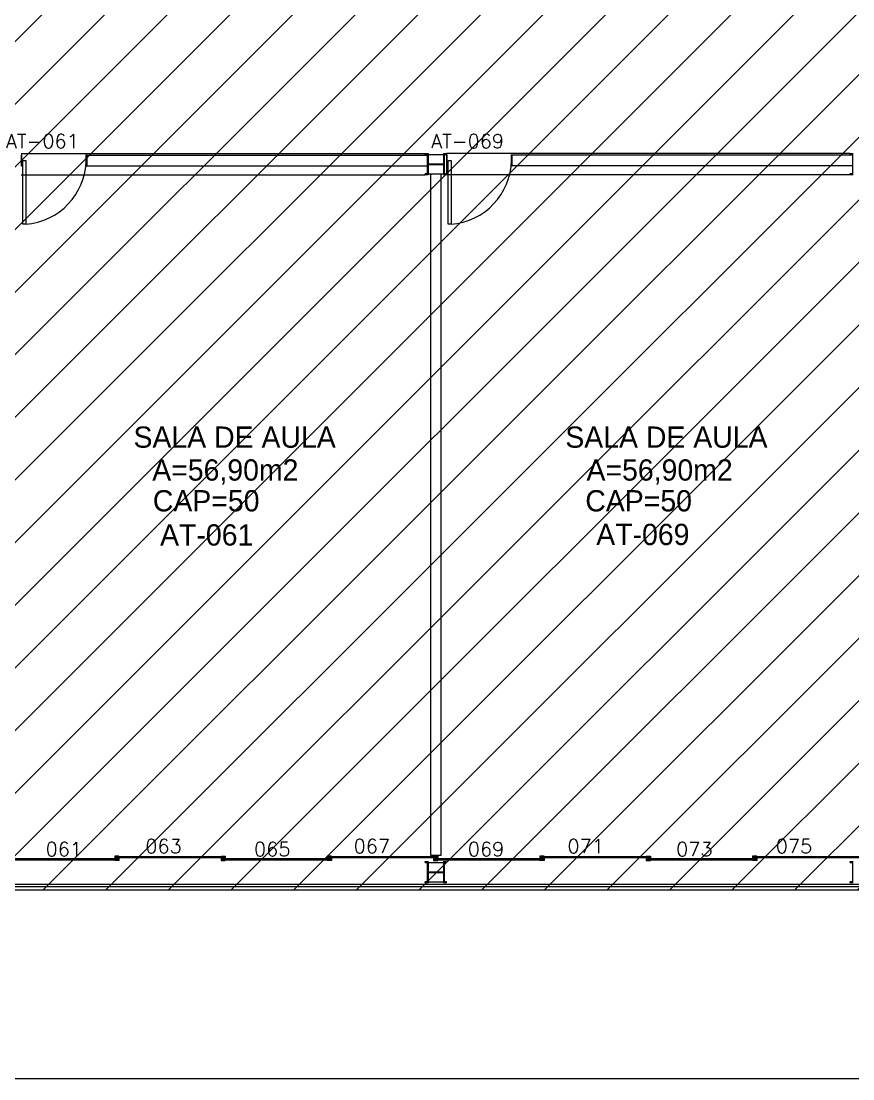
# Model space of a CAD drawing. Extents: x 966 to 1086, y 39 to 70.
# Drawn here: x 1010.94 to 1022.68, y 39.85 to 54.78 of the extents above; entities that cross this region are included whole.
import ezdxf
from ezdxf.enums import TextEntityAlignment as Align

# ---------------------------------------------------------------- set-up
doc = ezdxf.new("R2010")
doc.units = 0
doc.header["$LTSCALE"] = 0.5
doc.header["$MEASUREMENT"] = 0
doc.layers.get('0').update_dxf_attribs({"color": 3, "linetype": 'CONTINUOUS'})
for name, color, linetype in [('3', 2, 'CONTINUOUS'), ('DIVISORIA', 1, 'CONTINUOUS'), ('ENDEREÇO', 2, 'CONTINUOUS'), ('MATRIZ', 2, 'CONTINUOUS'), ('MATRIZ-1', 1, 'CONTINUOUS'), ('NMOD', 2, 'CONTINUOUS'), ('TEXTO-CENTRO-CUSTO', 2, 'CONTINUOUS')]:
    doc.layers.add(name, color=color, linetype=linetype)
doc.styles.add('FONTE', font='FONTE.shx', dxfattribs={"height": 0.4})
doc.styles.add('UNB-100', font='simplex.shx', dxfattribs={"height": 0.2})

msp = doc.modelspace()

# ---------------------------------------------------------------- hatches: boundary and pattern name
at = {"layer": 'DIVISORIA'}
h = msp.add_hatch(dxfattribs=at)
h.set_pattern_fill('ANSI31', color=256, scale=5, style=0)
h.paths.add_polyline_path([(965.64165, 67.0132), (965.64165, 42.5132), (1085.94106, 42.5132), (1085.94106, 67.0132)])

# ---------------------------------------------------------------- linework, layer by layer
msp.add_lwpolyline([(965.64165, 67.0132), (1085.94106, 67.0132), (1085.94106, 42.5132), (965.64165, 42.5132)], close=True)
at = {"layer": 'MATRIZ'}
for p, q in [((1010.94558, 52.7348), (1010.94558, 52.8948)), ((1010.95058, 52.8948), (1010.94558, 52.8948)), ((1010.95058, 52.7348), (1010.95058, 52.8948)), ((1011.86548, 52.8948), (1011.86048, 52.8948)), ((1011.86048, 52.7348), (1011.86048, 52.8948)), ((1011.86548, 52.7348), (1011.86548, 52.8948)), ((1011.86945, 52.8908), (1016.67165, 52.8908)), ((1011.86945, 52.8908), (1011.86945, 52.7408)), ((1016.64165, 52.9008), (1016.64165, 52.9128)), ((1016.64165, 52.9128), (1016.68365, 52.9128)), ((1016.64165, 52.9008), (1016.67165, 52.9008)), ((1016.67165, 52.9008), (1016.67165, 52.6248)), ((1016.68365, 52.9128), (1016.68365, 52.6128)), ((1016.68365, 52.9008), (1016.89965, 52.9008)), ((1016.89965, 52.9128), (1016.94165, 52.9128)), ((1016.89965, 52.9128), (1016.89965, 52.6128)), ((1016.91165, 52.9008), (1016.91165, 52.6248)), ((1016.91165, 52.9008), (1016.94165, 52.9008)), ((1016.94165, 52.9008), (1016.94165, 52.9128)), ((1016.94165, 52.9008), (1016.94165, 52.6248)), ((1016.94712, 52.73479), (1016.94712, 52.89479)), ((1016.95212, 52.89479), (1016.94712, 52.89479)), ((1016.95212, 52.73479), (1016.95212, 52.89479)), ((1017.86201, 52.73479), (1017.86201, 52.89479)), ((1017.86701, 52.89479), (1017.86201, 52.89479)), ((1017.86701, 52.73479), (1017.86701, 52.89479)), ((1017.87201, 52.74079), (1017.87201, 52.89079)), ((1022.67165, 52.89079), (1017.87201, 52.89079)), ((1022.64165, 52.9008), (1022.64165, 52.9128)), ((1022.64165, 52.9128), (1022.68365, 52.9128)), ((1022.64165, 52.9008), (1022.67165, 52.9008)), ((1022.67165, 52.9008), (1022.67165, 52.6248)), ((1010.95058, 52.7348), (1010.94558, 52.7348)), ((1010.96611, 52.81522), (1011.00611, 52.81522)), ((1010.96611, 51.91522), (1010.96611, 52.81522)), ((1011.00611, 52.81522), (1011.00611, 51.91522)), ((1011.86548, 52.7348), (1011.86048, 52.7348)), ((1011.86945, 52.7408), (1016.67165, 52.7408)), ((1016.68365, 52.7688), (1016.89965, 52.7688)), ((1016.68365, 52.7568), (1016.89965, 52.7568)), ((1016.95212, 52.73479), (1016.94712, 52.73479)), ((1016.96765, 52.81522), (1017.00765, 52.81522)), ((1016.96765, 51.91522), (1016.96765, 52.81522)), ((1017.00765, 52.81522), (1017.00765, 51.91522)), ((1017.86701, 52.73479), (1017.86201, 52.73479)), ((1022.67165, 52.74079), (1017.87201, 52.74079)), ((1016.64165, 52.6128), (1016.64165, 52.6248)), ((1016.67165, 52.6248), (1016.64165, 52.6248)), ((1016.64165, 52.6128), (1016.64165, 52.6248)), ((1016.68365, 52.6128), (1016.64165, 52.6128)), ((1016.68365, 52.6128), (1016.64165, 52.6128)), ((1016.68365, 52.6248), (1016.89965, 52.6248)), ((1016.71665, 52.6248), (1016.71665, 43.00768)), ((1016.86665, 43.00768), (1016.86665, 52.6248)), ((1016.94165, 52.6128), (1016.89965, 52.6128)), ((1016.94165, 52.6248), (1016.91165, 52.6248)), ((1016.94165, 52.6128), (1016.94165, 52.6248)), ((1022.67165, 52.6248), (1022.64165, 52.6248)), ((1022.64165, 52.6128), (1022.64165, 52.6248)), ((1022.68365, 52.6128), (1022.64165, 52.6128)), ((1011.00611, 51.91522), (1010.96611, 51.91522)), ((1017.00765, 51.91522), (1016.96765, 51.91522)), ((1016.71665, 43.00768), (1016.86665, 43.00768))]:
    msp.add_line(p, q, dxfattribs=at)
for centre in [(1010.93666, 52.83669), (1016.93819, 52.83669)]:
    msp.add_arc(centre, 0.92408, 274.310497, 358.642288, dxfattribs=at)
at = {"layer": 'MATRIZ-1'}
for p, q in [((1010.94165, 52.91281), (1016.64165, 52.91281)), ((1022.64165, 52.9128), (1016.94165, 52.9128)), ((1010.94165, 52.61281), (1016.64165, 52.61281)), ((1022.64165, 52.6128), (1016.94165, 52.6128)), ((1012.31465, 42.95521), (1010.76865, 42.95521)), ((1012.31465, 42.93921), (1010.76865, 42.93921)), ((1012.26165, 42.99221), (1012.26165, 42.96221)), ((1012.32165, 42.99221), (1012.26165, 42.99221)), ((1012.26165, 42.96221), (1012.32165, 42.96221)), ((1012.32165, 42.93221), (1012.26165, 42.93221)), ((1013.81465, 42.98521), (1012.26865, 42.98521)), ((1012.26865, 42.96921), (1012.26865, 42.98521)), ((1013.81465, 42.96921), (1012.26865, 42.96921)), ((1012.31465, 42.95521), (1012.31465, 42.93921)), ((1012.32165, 42.96221), (1012.32165, 42.93221)), ((1013.76165, 42.99221), (1013.82165, 42.99221)), ((1013.76165, 42.96221), (1013.76165, 42.93221)), ((1013.82165, 42.96221), (1013.76165, 42.96221)), ((1013.76165, 42.93221), (1013.82165, 42.93221)), ((1015.31465, 42.95521), (1013.76865, 42.95521)), ((1013.76865, 42.95521), (1013.76865, 42.93921)), ((1015.31465, 42.93921), (1013.76865, 42.93921)), ((1013.81465, 42.96921), (1013.81465, 42.98521)), ((1013.82165, 42.99221), (1013.82165, 42.96221)), ((1015.26165, 42.99221), (1015.26165, 42.96221)), ((1015.32165, 42.99221), (1015.26165, 42.99221)), ((1015.26165, 42.96221), (1015.32165, 42.96221)), ((1015.32165, 42.93221), (1015.26165, 42.93221)), ((1016.81465, 42.98521), (1015.26865, 42.98521)), ((1015.26865, 42.96921), (1015.26865, 42.98521)), ((1016.81465, 42.96921), (1015.26865, 42.96921)), ((1015.31465, 42.95521), (1015.31465, 42.93921)), ((1015.32165, 42.96221), (1015.32165, 42.93221)), ((1016.64165, 42.90554), (1016.64165, 42.91754)), ((1016.64165, 42.91754), (1016.68365, 42.91754)), ((1016.64165, 42.90554), (1016.67165, 42.90554)), ((1016.67165, 42.90554), (1016.67165, 42.62954)), ((1016.68365, 42.91754), (1016.68365, 42.61754)), ((1016.68365, 42.90554), (1016.89965, 42.90554)), ((1016.76165, 42.99221), (1016.82165, 42.99221)), ((1016.76165, 42.96221), (1016.76165, 42.93221)), ((1016.82165, 42.96221), (1016.76165, 42.96221)), ((1016.76165, 42.93221), (1016.82165, 42.93221)), ((1016.76865, 42.95521), (1016.76865, 42.93921)), ((1016.76865, 42.95521), (1016.76865, 42.93921)), ((1018.31465, 42.95521), (1016.76865, 42.95521)), ((1018.31465, 42.93921), (1016.76865, 42.93921)), ((1016.81465, 42.96921), (1016.81465, 42.98521)), ((1016.82165, 42.99221), (1016.82165, 42.96221)), ((1016.89965, 42.91754), (1016.89965, 42.61754)), ((1016.89965, 42.91754), (1016.94165, 42.91754)), ((1016.91165, 42.90554), (1016.91165, 42.62954)), ((1016.91165, 42.90554), (1016.94165, 42.90554)), ((1016.94165, 42.90554), (1016.94165, 42.91754)), ((1018.26165, 42.99221), (1018.26165, 42.96221)), ((1018.32165, 42.99221), (1018.26165, 42.99221)), ((1018.26165, 42.96221), (1018.32165, 42.96221)), ((1018.32165, 42.93221), (1018.26165, 42.93221)), ((1018.26865, 42.96921), (1018.26865, 42.98521)), ((1019.81465, 42.98521), (1018.26865, 42.98521)), ((1019.81465, 42.96921), (1018.26865, 42.96921)), ((1018.31465, 42.95521), (1018.31465, 42.93921)), ((1018.32165, 42.96221), (1018.32165, 42.93221)), ((1019.76165, 42.99221), (1019.82165, 42.99221)), ((1019.76165, 42.96221), (1019.76165, 42.93221)), ((1019.82165, 42.96221), (1019.76165, 42.96221)), ((1019.76165, 42.93221), (1019.82165, 42.93221)), ((1021.31465, 42.95521), (1019.76865, 42.95521)), ((1019.76865, 42.95521), (1019.76865, 42.93921)), ((1021.31465, 42.93921), (1019.76865, 42.93921)), ((1019.81465, 42.96921), (1019.81465, 42.98521)), ((1019.82165, 42.99221), (1019.82165, 42.96221)), ((1021.26165, 42.99221), (1021.26165, 42.96221)), ((1021.32165, 42.99221), (1021.26165, 42.99221)), ((1021.26165, 42.96221), (1021.32165, 42.96221)), ((1021.32165, 42.93221), (1021.26165, 42.93221)), ((1022.81465, 42.98521), (1021.26865, 42.98521)), ((1021.26865, 42.96921), (1021.26865, 42.98521)), ((1022.81465, 42.96921), (1021.26865, 42.96921)), ((1021.31465, 42.95521), (1021.31465, 42.93921)), ((1021.32165, 42.96221), (1021.32165, 42.93221)), ((1022.64165, 42.90554), (1022.64165, 42.91754)), ((1022.64165, 42.91754), (1022.68365, 42.91754)), ((1022.64165, 42.90554), (1022.67165, 42.90554)), ((1022.67165, 42.90554), (1022.67165, 42.62954)), ((1016.68365, 42.77354), (1016.89965, 42.77354)), ((1016.68365, 42.76154), (1016.89965, 42.76154)), ((1048.29056, 42.5932), (965.64106, 42.5932)), ((1048.29056, 42.5632), (965.64106, 42.5632)), ((1016.64165, 42.61754), (1016.64165, 42.62954)), ((1016.67165, 42.62954), (1016.64165, 42.62954)), ((1016.68365, 42.61754), (1016.64165, 42.61754)), ((1016.68365, 42.62954), (1016.89965, 42.62954)), ((1016.94165, 42.61754), (1016.89965, 42.61754)), ((1016.94165, 42.62954), (1016.91165, 42.62954)), ((1016.94165, 42.61754), (1016.94165, 42.62954)), ((1022.64165, 42.61754), (1022.64165, 42.62954)), ((1022.67165, 42.62954), (1022.64165, 42.62954)), ((1022.68365, 42.61754), (1022.64165, 42.61754)), ((1085.94106, 42.5132), (965.64165, 42.5132))]:
    msp.add_line(p, q, dxfattribs=at)
at = {"layer": 'TEXTO-CENTRO-CUSTO', "color": 2, "linetype": 'ByBlock'}
msp.add_line((1022.87402, 39.85056), (974.7193, 39.85056), dxfattribs=at)

# ---------------------------------------------------------------- texts
at = {"layer": '3', "style": 'FONTE'}
for s, p in [('SALA DE AULA', (1015.381, 48.75919)), ('SALA DE AULA', (1021.47411, 48.75919)), ('A=56,90m2', (1014.85437, 48.29526)), ('A=56,90m2', (1020.98219, 48.29526)), ('CAP=50', (1014.30508, 47.86037)), ('CAP=50', (1020.40767, 47.86037)), ('AT-061', (1014.21792, 47.37838)), ('AT-069', (1020.37242, 47.38547))]:
    msp.add_text(s, height=0.3, dxfattribs=at).set_placement(p, align=Align.RIGHT)
at = {"layer": 'ENDEREÇO', "style": 'UNB-100'}
for s, p in [('AT-061', (1011.75538, 52.98556)), ('AT-069', (1017.75538, 52.98555))]:
    msp.add_text(s, height=0.2, dxfattribs=at).set_placement(p, align=Align.RIGHT)
at = {"layer": 'NMOD', "style": 'UNB-100'}
for s, p in [('061', (1011.80178, 42.99231)), ('063', (1013.20771, 43.03488)), ('065', (1014.74146, 42.99231)), ('067', (1016.14739, 43.03488)), ('069', (1017.75918, 42.99231)), ('071', (1019.16511, 43.03488)), ('073', (1020.69886, 42.99231)), ('075', (1022.10479, 43.03488))]:
    msp.add_text(s, height=0.2, dxfattribs=at).set_placement(p, align=Align.RIGHT)

doc.saveas('drawing.dxf')
